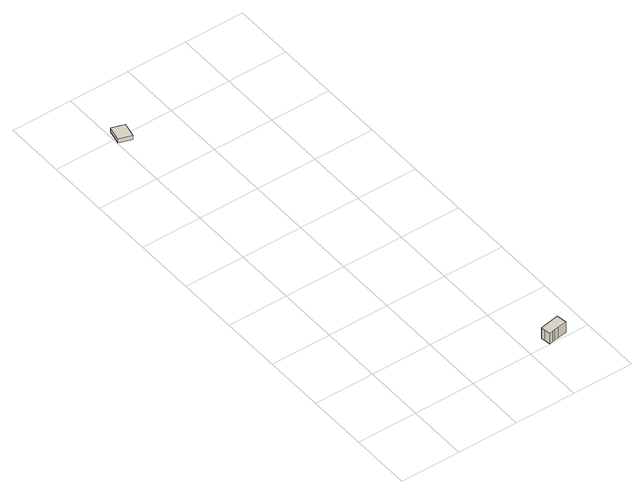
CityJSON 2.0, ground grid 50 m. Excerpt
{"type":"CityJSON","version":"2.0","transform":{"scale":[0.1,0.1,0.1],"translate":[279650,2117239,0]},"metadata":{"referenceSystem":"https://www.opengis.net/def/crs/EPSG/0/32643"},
"CityObjects":{
"building1":{"type":"Building","attributes":{"name":"Dargah (Unauthorised)","citygml_lod_name00":"lod1Solid","measuredHeight":4,"storeysAboveGround":0},"geometry":[{"type":"Solid","lod":"1","boundaries":[[[[0,1,2,3]],[[2,4,5,3]],[[1,6,4,2]],[[0,7,6,1]],[[3,5,7,0]],[[4,6,7,5]]]]}]},
"building2":{"type":"Building","attributes":{"name":"I-21","citygml_lod_name00":"lod1Solid","yearOfConstruction":1998,"measuredHeight":10,"storeysAboveGround":3},"geometry":[{"type":"Solid","lod":"1","boundaries":[[[[8,9,10,11,12,13,14,15,16,17,18,19,20]],[[19,21,22,20]],[[18,23,21,19]],[[17,24,23,18]],[[16,25,24,17]],[[15,26,25,16]],[[14,27,26,15]],[[13,28,27,14]],[[12,29,28,13]],[[11,30,29,12]],[[10,31,30,11]],[[9,32,31,10]],[[8,33,32,9]],[[20,22,33,8]],[[21,23,24,25,26,27,28,29,30,31,32,33,22]]]]}]}
},
"vertices":[
[108,3423,0],[6,3457,0],[32,3578,0],[136,3545,0],[32,3578,40],[136,3545,40],[6,3457,40],[108,3423,40],
[1320,106,0],[1327,65,0],[1331,35,0],[1252,20,0],[1218,14,0],[1196,10,0],[1173,6,0],[1164,57,0],[1159,88,0],[1195,94,0],[1239,103,0],[1282,111,0],[1318,117,0],[1282,111,100],[1318,117,100],[1239,103,100],[1195,94,100],[1159,88,100],[1164,57,100],[1173,6,100],[1196,10,100],[1218,14,100],[1252,20,100],[1331,35,100],[1327,65,100],[1320,106,100]
]}
